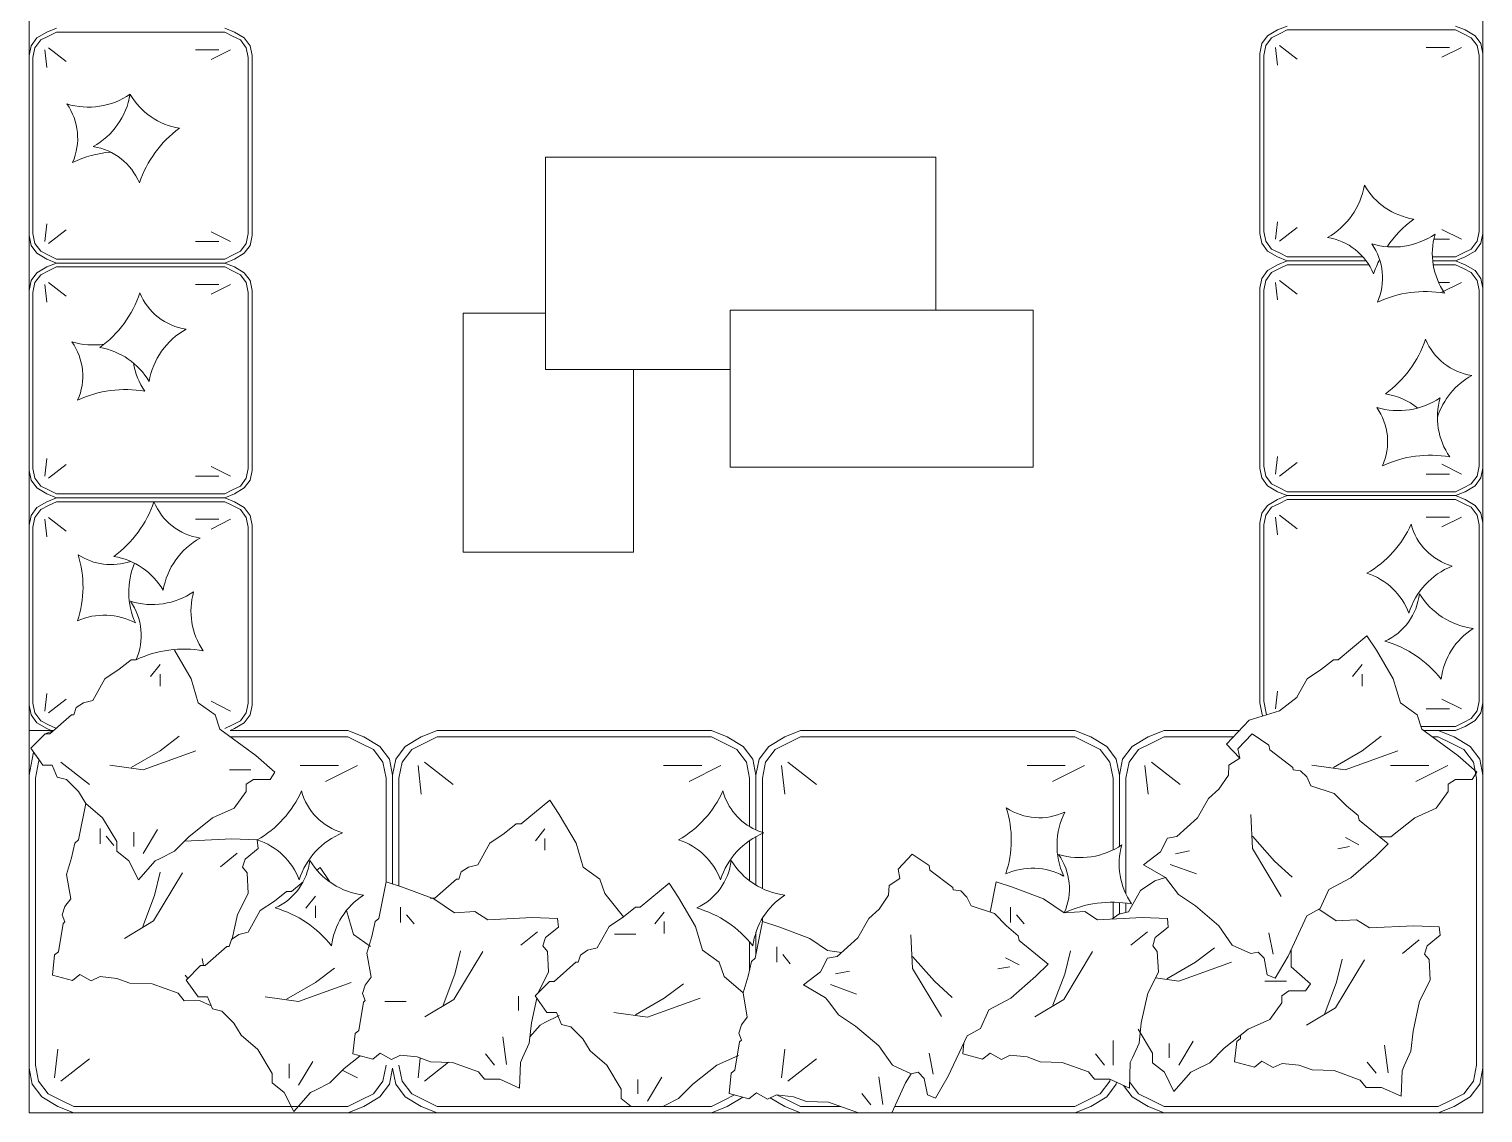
# Model space of a CAD drawing. Header units: millimetres. Extents: x 19901 to 59163, y 13732 to 30178.
# Drawn here: x 25491.2 to 25986.5, y 19935.5 to 20304.8 of the extents above; entities that cross this region are included whole.
import ezdxf

# ---------------------------------------------------------------- set-up
doc = ezdxf.new("R2010")
doc.units = ezdxf.units.MM
for name, color, linetype, lineweight in [('A-FURN', 8, 'Continuous', 13), ('Vetro', 150, 'Continuous', 15), ('Wall', 255, 'Continuous', 20)]:
    doc.layers.add(name, color=color, linetype=linetype, lineweight=lineweight)

msp = doc.modelspace()

# ---------------------------------------------------------------- linework, layer by layer
at = {"layer": 'A-FURN'}
for p, q in [((25497.22, 20303.72), (25493.89, 20301.72)), ((25500.56, 20305.05), (25497.22, 20303.72)), ((25500.56, 20303.72), (25497.89, 20302.39)), ((25557.89, 20303.72), (25500.56, 20303.72)), ((25561.22, 20303.72), (25557.89, 20305.05)), ((25560.56, 20302.39), (25557.89, 20303.72)), ((25564.56, 20301.72), (25561.22, 20303.72)), ((25916.54, 20304.46), (25913.2, 20302.46)), ((25917.2, 20303.13), (25914.54, 20301.8)), ((25919.87, 20305.8), (25916.54, 20304.46)), ((25919.87, 20304.46), (25917.2, 20303.13)), ((25977.2, 20304.46), (25919.87, 20304.46)), ((25980.54, 20304.46), (25977.2, 20305.8)), ((25979.87, 20303.13), (25977.2, 20304.46)), ((25982.54, 20301.8), (25979.87, 20303.13)), ((25983.87, 20302.46), (25980.54, 20304.46)), ((25491.89, 20299.05), (25491.22, 20295.72)), ((25493.89, 20301.72), (25491.89, 20299.05)), ((25493.22, 20298.39), (25492.56, 20295.05)), ((25495.22, 20301.05), (25493.22, 20298.39)), ((25497.89, 20302.39), (25495.22, 20301.05)), ((25497.89, 20298.39), (25503.89, 20293.72)), ((25563.22, 20301.05), (25560.56, 20302.39)), ((25565.22, 20298.39), (25563.22, 20301.05)), ((25566.56, 20299.05), (25564.56, 20301.72)), ((25565.89, 20295.05), (25565.22, 20298.39)), ((25566.56, 20299.05), (25567.22, 20295.72)), ((25911.2, 20299.8), (25910.54, 20296.46)), ((25913.2, 20302.46), (25911.2, 20299.8)), ((25912.54, 20299.13), (25911.87, 20295.8)), ((25914.54, 20301.8), (25912.54, 20299.13)), ((25915.87, 20298.46), (25916.54, 20292.46)), ((25917.2, 20299.13), (25923.2, 20294.46)), ((25975.2, 20298.46), (25967.2, 20298.46)), ((25979.2, 20298.46), (25972.54, 20295.13)), ((25984.54, 20299.13), (25982.54, 20301.8)), ((25985.87, 20299.8), (25983.87, 20302.46)), ((25985.2, 20295.8), (25984.54, 20299.13)), ((25985.87, 20299.8), (25986.54, 20296.46)), ((25491.22, 20295.72), (25491.22, 20265.05)), ((25492.56, 20295.05), (25492.56, 20265.05)), ((25496.56, 20297.72), (25497.22, 20291.72)), ((25555.89, 20297.72), (25547.89, 20297.72)), ((25559.89, 20297.72), (25553.22, 20294.39)), ((25565.89, 20265.05), (25565.89, 20295.05)), ((25567.22, 20295.72), (25567.22, 20265.05)), ((25910.54, 20296.46), (25910.54, 20265.8)), ((25911.87, 20295.8), (25911.87, 20265.8)), ((25985.2, 20265.8), (25985.2, 20295.8)), ((25986.54, 20296.46), (25986.54, 20265.8)), ((25491.22, 20234.39), (25491.22, 20265.05)), ((25492.56, 20235.05), (25492.56, 20265.05)), ((25565.89, 20265.05), (25565.89, 20235.05)), ((25567.22, 20234.39), (25567.22, 20265.05)), ((25910.54, 20235.13), (25910.54, 20265.8)), ((25911.87, 20235.8), (25911.87, 20265.8)), ((25985.2, 20265.8), (25985.2, 20235.8)), ((25986.54, 20235.13), (25986.54, 20265.8)), ((25667.17, 20207.96), (25667.17, 20261.06)), ((25667.17, 20261.06), (25800.11, 20261.06)), ((25800.11, 20261.06), (25800.11, 20208.96)), ((25915.87, 20233.13), (25916.54, 20239.13)), ((25491.89, 20231.05), (25491.22, 20234.39)), ((25493.22, 20231.72), (25492.56, 20235.05)), ((25496.56, 20232.39), (25497.22, 20238.39)), ((25497.89, 20231.72), (25503.89, 20236.39)), ((25559.89, 20232.39), (25553.22, 20235.72)), ((25565.89, 20235.05), (25565.22, 20231.72)), ((25566.56, 20231.05), (25567.22, 20234.39)), ((25911.2, 20231.8), (25910.54, 20235.13)), ((25912.54, 20232.46), (25911.87, 20235.8)), ((25917.2, 20232.46), (25923.2, 20237.13)), ((25979.2, 20233.13), (25972.54, 20236.46)), ((25985.2, 20235.8), (25984.54, 20232.46)), ((25985.87, 20231.8), (25986.54, 20235.13)), ((25493.89, 20228.39), (25491.89, 20231.05)), ((25495.22, 20229.05), (25493.22, 20231.72)), ((25497.89, 20227.72), (25495.22, 20229.05)), ((25555.89, 20232.39), (25547.89, 20232.39)), ((25563.22, 20229.05), (25560.56, 20227.72)), ((25565.22, 20231.72), (25563.22, 20229.05)), ((25566.56, 20231.05), (25564.56, 20228.39)), ((25913.2, 20229.13), (25911.2, 20231.8)), ((25914.54, 20229.8), (25912.54, 20232.46)), ((25916.54, 20227.13), (25913.2, 20229.13)), ((25917.2, 20228.46), (25914.54, 20229.8)), ((25967.26, 20233.13), (25967.2, 20233.13)), ((25975.2, 20233.13), (25969.8, 20233.13)), ((25982.54, 20229.8), (25979.87, 20228.46)), ((25983.87, 20229.13), (25980.54, 20227.13)), ((25984.54, 20232.46), (25982.54, 20229.8)), ((25985.87, 20231.8), (25983.87, 20229.13)), ((25497.22, 20226.39), (25493.89, 20228.39)), ((25497.22, 20223.72), (25493.89, 20221.72)), ((25500.56, 20225.05), (25497.22, 20226.39)), ((25500.56, 20225.05), (25497.22, 20223.72)), ((25500.56, 20226.39), (25497.89, 20227.72)), ((25500.56, 20223.72), (25497.89, 20222.39)), ((25557.89, 20226.39), (25500.56, 20226.39)), ((25557.89, 20225.05), (25500.56, 20225.05)), ((25557.89, 20225.05), (25500.56, 20225.05)), ((25557.89, 20223.72), (25500.56, 20223.72)), ((25560.56, 20227.72), (25557.89, 20226.39)), ((25561.22, 20226.39), (25557.89, 20225.05)), ((25561.22, 20223.72), (25557.89, 20225.05)), ((25560.56, 20222.39), (25557.89, 20223.72)), ((25564.56, 20228.39), (25561.22, 20226.39)), ((25564.56, 20221.72), (25561.22, 20223.72)), ((25916.54, 20224.46), (25913.2, 20222.46)), ((25919.87, 20225.8), (25916.54, 20227.13)), ((25919.87, 20225.8), (25916.54, 20224.46)), ((25919.87, 20227.13), (25917.2, 20228.46)), ((25919.87, 20224.46), (25917.2, 20223.13)), ((25945.69, 20227.13), (25919.87, 20227.13)), ((25946.77, 20225.8), (25919.87, 20225.8)), ((25946.77, 20225.8), (25919.87, 20225.8)), ((25947.68, 20224.46), (25919.87, 20224.46)), ((25977.2, 20227.13), (25969.34, 20227.13)), ((25977.2, 20225.8), (25969.44, 20225.8)), ((25977.2, 20225.8), (25969.44, 20225.8)), ((25977.2, 20224.46), (25969.61, 20224.46)), ((25979.87, 20228.46), (25977.2, 20227.13)), ((25980.54, 20227.13), (25977.2, 20225.8)), ((25980.54, 20224.46), (25977.2, 20225.8)), ((25979.87, 20223.13), (25977.2, 20224.46)), ((25983.87, 20222.46), (25980.54, 20224.46)), ((25491.89, 20219.05), (25491.22, 20215.72)), ((25493.89, 20221.72), (25491.89, 20219.05)), ((25495.22, 20221.05), (25493.22, 20218.39)), ((25497.89, 20222.39), (25495.22, 20221.05)), ((25563.22, 20221.05), (25560.56, 20222.39)), ((25565.22, 20218.39), (25563.22, 20221.05)), ((25566.56, 20219.05), (25564.56, 20221.72)), ((25566.56, 20219.05), (25567.22, 20215.72)), ((25911.2, 20219.8), (25910.54, 20216.46)), ((25913.2, 20222.46), (25911.2, 20219.8)), ((25912.54, 20219.13), (25911.87, 20215.8)), ((25914.54, 20221.8), (25912.54, 20219.13)), ((25917.2, 20223.13), (25914.54, 20221.8)), ((25917.2, 20219.13), (25923.2, 20214.46)), ((25982.54, 20221.8), (25979.87, 20223.13)), ((25984.54, 20219.13), (25982.54, 20221.8)), ((25985.87, 20219.8), (25983.87, 20222.46)), ((25985.2, 20215.8), (25984.54, 20219.13)), ((25985.87, 20219.8), (25986.54, 20216.46)), ((25491.22, 20215.72), (25491.22, 20185.05)), ((25493.22, 20218.39), (25492.56, 20215.05)), ((25492.56, 20215.05), (25492.56, 20185.05)), ((25496.56, 20217.72), (25497.22, 20211.72)), ((25497.89, 20218.39), (25503.89, 20213.72)), ((25555.89, 20217.72), (25547.89, 20217.72)), ((25559.89, 20217.72), (25553.22, 20214.39)), ((25565.89, 20215.05), (25565.22, 20218.39)), ((25565.89, 20185.05), (25565.89, 20215.05)), ((25567.22, 20215.72), (25567.22, 20185.05)), ((25910.54, 20216.46), (25910.54, 20185.8)), ((25911.87, 20215.8), (25911.87, 20185.8)), ((25915.87, 20218.46), (25916.54, 20212.46)), ((25975.2, 20218.46), (25971.41, 20218.46)), ((25979.2, 20218.46), (25972.54, 20215.13)), ((25985.2, 20185.8), (25985.2, 20215.8)), ((25986.54, 20216.46), (25986.54, 20185.8)), ((25730.11, 20188.76), (25730.11, 20208.96)), ((25730.11, 20208.96), (25800.11, 20208.96)), ((25833.34, 20208.96), (25800.11, 20208.96)), ((25833.34, 20155.54), (25833.34, 20208.96)), ((25639.08, 20207.96), (25639.08, 20126.48)), ((25667.17, 20207.96), (25639.08, 20207.96)), ((25667.17, 20188.76), (25667.17, 20207.96)), ((25491.22, 20154.39), (25491.22, 20185.05)), ((25492.56, 20155.05), (25492.56, 20185.05)), ((25565.89, 20185.05), (25565.89, 20155.05)), ((25567.22, 20154.39), (25567.22, 20185.05)), ((25697.13, 20188.76), (25667.17, 20188.76)), ((25697.13, 20126.48), (25697.13, 20188.76)), ((25730.11, 20188.76), (25697.13, 20188.76)), ((25730.11, 20188.76), (25730.11, 20155.54)), ((25910.54, 20155.13), (25910.54, 20185.8)), ((25911.87, 20155.8), (25911.87, 20185.8)), ((25985.2, 20185.8), (25985.2, 20155.8)), ((25986.54, 20155.13), (25986.54, 20185.8)), ((25491.89, 20151.05), (25491.22, 20154.39)), ((25493.22, 20151.72), (25492.56, 20155.05)), ((25496.56, 20152.39), (25497.22, 20158.39)), ((25497.89, 20151.72), (25503.89, 20156.39)), ((25559.89, 20152.39), (25553.22, 20155.72)), ((25565.89, 20155.05), (25565.22, 20151.72)), ((25566.56, 20151.05), (25567.22, 20154.39)), ((25730.11, 20155.54), (25833.34, 20155.54)), ((25911.2, 20151.8), (25910.54, 20155.13)), ((25912.54, 20152.46), (25911.87, 20155.8)), ((25915.87, 20153.13), (25916.54, 20159.13)), ((25917.2, 20152.46), (25923.2, 20157.13)), ((25979.2, 20153.13), (25972.54, 20156.46)), ((25985.2, 20155.8), (25984.54, 20152.46)), ((25985.87, 20151.8), (25986.54, 20155.13)), ((25493.89, 20148.39), (25491.89, 20151.05)), ((25495.22, 20149.05), (25493.22, 20151.72)), ((25555.89, 20152.39), (25547.89, 20152.39)), ((25565.22, 20151.72), (25563.22, 20149.05)), ((25566.56, 20151.05), (25564.56, 20148.39)), ((25913.2, 20149.13), (25911.2, 20151.8)), ((25914.54, 20149.8), (25912.54, 20152.46)), ((25917.2, 20148.46), (25914.54, 20149.8)), ((25975.2, 20153.13), (25967.2, 20153.13)), ((25982.54, 20149.8), (25979.87, 20148.46)), ((25984.54, 20152.46), (25982.54, 20149.8)), ((25985.87, 20151.8), (25983.87, 20149.13)), ((25497.22, 20146.39), (25493.89, 20148.39)), ((25497.89, 20147.72), (25495.22, 20149.05)), ((25500.56, 20145.05), (25497.22, 20146.39)), ((25500.56, 20145.05), (25497.22, 20143.72)), ((25500.56, 20146.39), (25497.89, 20147.72)), ((25557.89, 20146.39), (25500.56, 20146.39)), ((25557.89, 20145.05), (25500.56, 20145.05)), ((25557.89, 20145.05), (25500.56, 20145.05)), ((25560.56, 20147.72), (25557.89, 20146.39)), ((25561.22, 20146.39), (25557.89, 20145.05)), ((25561.22, 20143.72), (25557.89, 20145.05)), ((25563.22, 20149.05), (25560.56, 20147.72)), ((25564.56, 20148.39), (25561.22, 20146.39)), ((25916.54, 20147.13), (25913.2, 20149.13)), ((25916.54, 20144.46), (25913.2, 20142.46)), ((25919.87, 20145.8), (25916.54, 20147.13)), ((25919.87, 20145.8), (25916.54, 20144.46)), ((25919.87, 20147.13), (25917.2, 20148.46)), ((25919.87, 20144.46), (25917.2, 20143.13)), ((25977.2, 20147.13), (25919.87, 20147.13)), ((25977.2, 20145.8), (25919.87, 20145.8)), ((25977.2, 20145.8), (25919.87, 20145.8)), ((25977.2, 20144.46), (25919.87, 20144.46)), ((25979.87, 20148.46), (25977.2, 20147.13)), ((25980.54, 20147.13), (25977.2, 20145.8)), ((25980.54, 20144.46), (25977.2, 20145.8)), ((25979.87, 20143.13), (25977.2, 20144.46)), ((25983.87, 20149.13), (25980.54, 20147.13)), ((25983.87, 20142.46), (25980.54, 20144.46)), ((25493.89, 20141.72), (25491.89, 20139.05)), ((25495.22, 20141.05), (25493.22, 20138.39)), ((25497.22, 20143.72), (25493.89, 20141.72)), ((25497.89, 20142.39), (25495.22, 20141.05)), ((25500.56, 20143.72), (25497.89, 20142.39)), ((25557.89, 20143.72), (25500.56, 20143.72)), ((25560.56, 20142.39), (25557.89, 20143.72)), ((25563.22, 20141.05), (25560.56, 20142.39)), ((25564.56, 20141.72), (25561.22, 20143.72)), ((25565.22, 20138.39), (25563.22, 20141.05)), ((25566.56, 20139.05), (25564.56, 20141.72)), ((25911.2, 20139.8), (25910.54, 20136.46)), ((25913.2, 20142.46), (25911.2, 20139.8)), ((25914.54, 20141.8), (25912.54, 20139.13)), ((25917.2, 20143.13), (25914.54, 20141.8)), ((25982.54, 20141.8), (25979.87, 20143.13)), ((25984.54, 20139.13), (25982.54, 20141.8)), ((25985.87, 20139.8), (25983.87, 20142.46)), ((25985.87, 20139.8), (25986.54, 20136.46)), ((25491.89, 20139.05), (25491.22, 20135.72)), ((25491.22, 20135.72), (25491.22, 20105.05)), ((25493.22, 20138.39), (25492.56, 20135.05)), ((25492.56, 20135.05), (25492.56, 20105.05)), ((25496.56, 20137.72), (25497.22, 20131.72)), ((25497.89, 20138.39), (25503.89, 20133.72)), ((25555.89, 20137.72), (25547.89, 20137.72)), ((25559.89, 20137.72), (25553.22, 20134.39)), ((25565.89, 20135.05), (25565.22, 20138.39)), ((25565.89, 20105.05), (25565.89, 20135.05)), ((25566.56, 20139.05), (25567.22, 20135.72)), ((25567.22, 20135.72), (25567.22, 20105.05)), ((25910.54, 20136.46), (25910.54, 20105.8)), ((25912.54, 20139.13), (25911.87, 20135.8)), ((25911.87, 20135.8), (25911.87, 20105.8)), ((25915.87, 20138.46), (25916.54, 20132.46)), ((25917.2, 20139.13), (25923.2, 20134.46)), ((25975.2, 20138.46), (25967.2, 20138.46)), ((25979.2, 20138.46), (25972.54, 20135.13)), ((25985.2, 20135.8), (25984.54, 20139.13)), ((25985.2, 20105.8), (25985.2, 20135.8)), ((25986.54, 20136.46), (25986.54, 20105.8)), ((25639.08, 20126.48), (25697.13, 20126.48)), ((25491.22, 20074.39), (25491.22, 20105.05)), ((25492.56, 20075.05), (25492.56, 20105.05)), ((25565.89, 20105.05), (25565.89, 20075.05)), ((25567.22, 20074.39), (25567.22, 20105.05)), ((25910.54, 20075.13), (25910.54, 20105.8)), ((25911.87, 20075.8), (25911.87, 20105.8)), ((25985.2, 20105.8), (25985.2, 20075.8)), ((25986.54, 20075.13), (25986.54, 20105.8)), ((25937.22, 20089.87), (25947, 20098.02)), ((25947, 20098.02), (25950.26, 20093.13)), ((25521.97, 20086.6), (25526.04, 20089.87)), ((25526.04, 20089.87), (25527.68, 20089.87)), ((25540.72, 20093.13), (25546.43, 20083.34)), ((25931.51, 20086.6), (25935.59, 20089.87)), ((25935.59, 20089.87), (25937.22, 20089.87)), ((25950.26, 20093.13), (25955.97, 20083.34)), ((25517.08, 20083.34), (25521.97, 20086.6)), ((25535.83, 20088.23), (25532.57, 20084.16)), ((25535.83, 20084.97), (25535.83, 20080.9)), ((25926.62, 20083.34), (25931.51, 20086.6)), ((25945.37, 20088.23), (25942.11, 20084.16)), ((25945.37, 20084.97), (25945.37, 20080.9)), ((25513, 20076), (25517.08, 20083.34)), ((25546.43, 20083.34), (25548.87, 20075.19)), ((25923.14, 20077.08), (25926.62, 20083.34)), ((25955.97, 20083.34), (25958.42, 20075.19)), ((25493.22, 20071.72), (25492.56, 20075.05)), ((25496.56, 20072.39), (25497.22, 20078.39)), ((25497.89, 20071.72), (25503.89, 20076.39)), ((25507.29, 20073.56), (25509.74, 20075.19)), ((25509.74, 20075.19), (25513, 20076)), ((25548.87, 20075.19), (25554.58, 20071.11)), ((25559.89, 20072.39), (25553.22, 20075.72)), ((25565.89, 20075.05), (25565.22, 20071.72)), ((25911.2, 20071.8), (25910.54, 20075.13)), ((25912.8, 20071.12), (25911.87, 20075.8)), ((25915.87, 20073.13), (25916.54, 20079.13)), ((25917.2, 20072.46), (25923.2, 20077.13)), ((25958.42, 20075.19), (25964.13, 20071.11)), ((25979.2, 20073.13), (25972.54, 20076.46)), ((25985.2, 20075.8), (25984.54, 20072.46)), ((25985.87, 20071.8), (25986.54, 20075.13)), ((25491.89, 20071.05), (25491.22, 20074.39)), ((25493.89, 20068.39), (25491.89, 20071.05)), ((25495.22, 20069.05), (25493.22, 20071.72)), ((25498.32, 20064.59), (25505.66, 20071.11)), ((25505.66, 20071.11), (25506.48, 20071.11)), ((25506.48, 20071.11), (25507.29, 20073.56)), ((25554.58, 20071.11), (25556.21, 20066.22)), ((25565.22, 20071.72), (25563.22, 20069.05)), ((25566.56, 20071.05), (25564.56, 20068.39)), ((25566.56, 20071.05), (25567.22, 20074.39)), ((25917.2, 20072.46), (25906.89, 20069.32)), ((25911.2, 20071.8), (25911.42, 20070.7)), ((25964.13, 20071.11), (25965.76, 20066.22)), ((25975.2, 20073.13), (25967.2, 20073.13)), ((25984.54, 20072.46), (25982.54, 20069.8)), ((25985.87, 20071.8), (25983.87, 20069.13)), ((25498.7, 20065.8), (25491.22, 20065.8)), ((25497.22, 20066.39), (25493.89, 20068.39)), ((25497.89, 20067.72), (25495.22, 20069.05)), ((25499.68, 20065.8), (25496.69, 20064.59)), ((25498.7, 20065.8), (25497.22, 20066.39)), ((25500.56, 20066.39), (25497.89, 20067.72)), ((25498.7, 20065.8), (25499.68, 20065.8)), ((25556.21, 20066.22), (25568.44, 20057.25)), ((25560.56, 20067.72), (25557.89, 20066.39)), ((25561.22, 20066.39), (25559.75, 20065.8)), ((25599.85, 20065.8), (25559.75, 20065.8)), ((25563.22, 20069.05), (25560.56, 20067.72)), ((25564.56, 20068.39), (25561.22, 20066.39)), ((25605.28, 20063.62), (25599.85, 20065.8)), ((25630.26, 20065.8), (25624.83, 20063.62)), ((25723.67, 20065.8), (25630.26, 20065.8)), ((25729.1, 20063.62), (25723.67, 20065.8)), ((25754.09, 20065.8), (25748.66, 20063.62)), ((25847.5, 20065.8), (25754.09, 20065.8)), ((25852.93, 20063.62), (25847.5, 20065.8)), ((25877.91, 20065.8), (25872.48, 20063.62)), ((25903.6, 20065.8), (25877.91, 20065.8)), ((25906.89, 20069.32), (25899.22, 20061.09)), ((25977.2, 20067.13), (25965.45, 20067.13)), ((25965.76, 20066.22), (25977.99, 20057.25)), ((25971.33, 20065.8), (25966.33, 20065.8)), ((25977.2, 20065.8), (25966.33, 20065.8)), ((25976.76, 20063.62), (25971.33, 20065.8)), ((25979.87, 20068.46), (25977.2, 20067.13)), ((25980.54, 20067.13), (25977.2, 20065.8)), ((25982.54, 20069.8), (25979.87, 20068.46)), ((25983.87, 20069.13), (25980.54, 20067.13)), ((25491.8, 20059.7), (25496.69, 20064.59)), ((25496.69, 20064.59), (25498.32, 20064.59)), ((25535.83, 20058.88), (25542.35, 20063.77)), ((25599.85, 20063.62), (25559.75, 20063.62)), ((25604.19, 20061.45), (25599.85, 20063.62)), ((25608.54, 20059.28), (25604.19, 20061.45)), ((25610.71, 20060.36), (25605.28, 20063.62)), ((25613.97, 20056.02), (25610.71, 20060.36)), ((25619.4, 20060.36), (25616.14, 20056.02)), ((25624.83, 20063.62), (25619.4, 20060.36)), ((25625.91, 20061.45), (25621.57, 20059.28)), ((25630.26, 20063.62), (25625.91, 20061.45)), ((25723.67, 20063.62), (25630.26, 20063.62)), ((25728.02, 20061.45), (25723.67, 20063.62)), ((25732.36, 20059.28), (25728.02, 20061.45)), ((25734.54, 20060.36), (25729.1, 20063.62)), ((25737.79, 20056.02), (25734.54, 20060.36)), ((25743.23, 20060.36), (25739.97, 20056.02)), ((25748.66, 20063.62), (25743.23, 20060.36)), ((25749.74, 20061.45), (25745.4, 20059.28)), ((25754.09, 20063.62), (25749.74, 20061.45)), ((25847.5, 20063.62), (25754.09, 20063.62)), ((25851.85, 20061.45), (25847.5, 20063.62)), ((25856.19, 20059.28), (25851.85, 20061.45)), ((25858.36, 20060.36), (25852.93, 20063.62)), ((25861.62, 20056.02), (25858.36, 20060.36)), ((25867.05, 20060.36), (25863.79, 20056.02)), ((25872.48, 20063.62), (25867.05, 20060.36)), ((25873.57, 20061.45), (25869.23, 20059.28)), ((25877.91, 20063.62), (25873.57, 20061.45)), ((25901.58, 20063.62), (25877.91, 20063.62)), ((25899.22, 20061.09), (25903.67, 20056.29)), ((25903.04, 20059.5), (25907.87, 20064.59)), ((25907.87, 20064.59), (25913.6, 20060.72)), ((25913.6, 20060.72), (25913.92, 20059.12)), ((25945.37, 20058.88), (25951.9, 20063.77)), ((25971.33, 20063.62), (25969.3, 20063.62)), ((25975.67, 20061.45), (25971.33, 20063.62)), ((25980.02, 20059.28), (25975.67, 20061.45)), ((25982.19, 20060.36), (25976.76, 20063.62)), ((25985.45, 20056.02), (25982.19, 20060.36)), ((25492.31, 20056.02), (25491.22, 20050.59)), ((25495.88, 20053.99), (25491.8, 20059.7)), ((25492.31, 20056.02), (25492.77, 20058.33)), ((25492.77, 20058.33), (25494.64, 20055.72)), ((25494.48, 20054.93), (25494.64, 20055.72)), ((25526.04, 20053.17), (25535.83, 20058.88)), ((25530.12, 20052.36), (25548.06, 20058.88)), ((25568.44, 20057.25), (25574.97, 20051.54)), ((25611.79, 20054.93), (25608.54, 20059.28)), ((25613.97, 20056.02), (25615.05, 20050.59)), ((25616.14, 20056.02), (25615.05, 20050.59)), ((25621.57, 20059.28), (25618.31, 20054.93)), ((25735.62, 20054.93), (25732.36, 20059.28)), ((25737.79, 20056.02), (25738.88, 20050.59)), ((25739.97, 20056.02), (25738.88, 20050.59)), ((25745.4, 20059.28), (25742.14, 20054.93)), ((25859.45, 20054.93), (25856.19, 20059.28)), ((25861.62, 20056.02), (25862.71, 20050.59)), ((25863.79, 20056.02), (25862.71, 20050.59)), ((25869.23, 20059.28), (25865.97, 20054.93)), ((25899.98, 20053.91), (25903.67, 20056.29)), ((25903.67, 20056.29), (25903.04, 20059.5)), ((25913.92, 20059.12), (25921.72, 20053.17)), ((25935.59, 20053.17), (25945.37, 20058.88)), ((25939.66, 20052.36), (25957.6, 20058.88)), ((25977.99, 20057.25), (25984.51, 20051.54)), ((25983.28, 20054.93), (25980.02, 20059.28)), ((25985.45, 20056.02), (25986.54, 20050.59)), ((25491.22, 20050.59), (25491.22, 20000.62)), ((25494.48, 20054.93), (25493.4, 20049.5)), ((25499.14, 20053.99), (25495.88, 20053.99)), ((25500.77, 20049.91), (25499.14, 20053.99)), ((25502.09, 20054.93), (25511.86, 20047.33)), ((25518.71, 20053.99), (25530.12, 20052.36)), ((25566.81, 20052.36), (25559.47, 20052.36)), ((25574.97, 20051.54), (25573.34, 20049.1)), ((25596.59, 20053.85), (25583.55, 20053.85)), ((25603.1, 20053.85), (25592.24, 20048.42)), ((25612.88, 20049.5), (25611.79, 20054.93)), ((25615.05, 20050.59), (25615.05, 20013.49)), ((25618.31, 20054.93), (25617.22, 20049.5)), ((25623.74, 20053.85), (25624.83, 20044.07)), ((25625.91, 20054.93), (25635.69, 20047.33)), ((25720.41, 20053.85), (25707.38, 20053.85)), ((25726.93, 20053.85), (25716.07, 20048.42)), ((25736.71, 20049.5), (25735.62, 20054.93)), ((25738.88, 20050.59), (25738.88, 20031.89)), ((25742.14, 20054.93), (25741.05, 20049.5)), ((25747.57, 20053.85), (25748.66, 20044.07)), ((25749.74, 20054.93), (25759.52, 20047.33)), ((25844.24, 20053.85), (25831.21, 20053.85)), ((25850.76, 20053.85), (25839.9, 20048.42)), ((25860.54, 20049.5), (25859.45, 20054.93)), ((25862.71, 20050.59), (25862.71, 20026.25)), ((25862.71, 20050.59), (25862.71, 20026.25)), ((25865.97, 20054.93), (25864.88, 20049.5)), ((25871.4, 20053.85), (25872.48, 20044.07)), ((25873.57, 20054.93), (25883.35, 20047.33)), ((25896.58, 20045.77), (25899.8, 20050.56)), ((25899.8, 20050.56), (25899.98, 20053.91)), ((25921.72, 20053.17), (25921.88, 20052.37)), ((25921.88, 20052.37), (25924.44, 20052.04)), ((25924.44, 20052.04), (25926.51, 20049.95)), ((25928.25, 20053.99), (25939.66, 20052.36)), ((25968.07, 20053.85), (25955.04, 20053.85)), ((25974.59, 20053.85), (25963.73, 20048.42)), ((25984.51, 20051.54), (25982.88, 20049.1)), ((25984.36, 20049.5), (25983.28, 20054.93)), ((25986.54, 20050.59), (25986.54, 20000.62)), ((25493.4, 20049.5), (25493.4, 20000.62)), ((25504.03, 20049.1), (25500.77, 20049.91)), ((25508.11, 20045.02), (25504.03, 20049.1)), ((25567.63, 20049.1), (25565.18, 20047.47)), ((25565.18, 20047.47), (25565.18, 20045.02)), ((25573.34, 20049.1), (25567.63, 20049.1)), ((25612.88, 20014.16), (25612.88, 20049.5)), ((25617.22, 20049.5), (25617.22, 20012.81)), ((25736.71, 20033.03), (25736.71, 20049.5)), ((25738.88, 20048.42), (25738.88, 20031.89)), ((25741.05, 20049.5), (25741.05, 20011.91)), ((25860.54, 20025.05), (25860.54, 20049.5)), ((25864.88, 20049.5), (25864.88, 20010.06)), ((25893.05, 20042.59), (25896.58, 20045.77)), ((25926.51, 20049.95), (25927.93, 20046.91)), ((25927.93, 20046.91), (25935.91, 20044.31)), ((25977.17, 20049.1), (25974.73, 20047.47)), ((25974.73, 20047.47), (25974.73, 20045.02)), ((25982.88, 20049.1), (25977.17, 20049.1)), ((25984.36, 20000.62), (25984.36, 20049.5)), ((25508.09, 20028.45), (25510.55, 20040.94)), ((25510.55, 20040.94), (25508.11, 20045.02)), ((25516.26, 20036.05), (25510.55, 20040.94)), ((25565.18, 20045.02), (25561.11, 20039.31)), ((25658.82, 20033.9), (25668.61, 20042.06)), ((25668.61, 20042.06), (25671.87, 20037.16)), ((25889.34, 20036.05), (25893.05, 20042.59)), ((25935.91, 20044.31), (25940.05, 20040.13)), ((25974.73, 20045.02), (25970.65, 20039.31)), ((25521.15, 20027.9), (25516.26, 20036.05)), ((25553.77, 20036.05), (25545.61, 20029.53)), ((25561.11, 20039.31), (25553.77, 20036.05)), ((25671.87, 20037.16), (25677.57, 20027.38)), ((25882.28, 20029.69), (25889.34, 20036.05)), ((25907.42, 20037.09), (25908, 20025.57)), ((25940.05, 20040.13), (25944.03, 20036.76)), ((25944.03, 20036.76), (25944.35, 20035.15)), ((25963.31, 20036.05), (25955.16, 20029.53)), ((25970.65, 20039.31), (25963.31, 20036.05)), ((25515.45, 20032.32), (25515.48, 20027.1)), ((25526.86, 20026.27), (25526.86, 20031.16)), ((25530.12, 20023.82), (25535.01, 20031.98)), ((25648.22, 20027.38), (25653.11, 20030.64)), ((25653.11, 20030.64), (25657.19, 20033.9)), ((25657.19, 20033.9), (25658.82, 20033.9)), ((25666.97, 20032.27), (25663.71, 20028.19)), ((25944.35, 20035.15), (25954.22, 20027.11)), ((25505.71, 20022.32), (25506.82, 20027.42)), ((25506.82, 20027.42), (25508.09, 20028.45)), ((25517.5, 20029.78), (25520.07, 20026.62)), ((25521.15, 20024.64), (25521.15, 20027.9)), ((25545.61, 20029.53), (25540.72, 20024.64)), ((25544.14, 20028.06), (25560.3, 20028.79)), ((25560.3, 20028.79), (25568.96, 20028.47)), ((25569.23, 20025.54), (25564.8, 20021.95)), ((25568.96, 20028.47), (25569.23, 20025.54)), ((25644.14, 20020.04), (25648.22, 20027.38)), ((25666.97, 20029.01), (25666.97, 20024.93)), ((25677.57, 20027.38), (25680.02, 20019.23)), ((25736.71, 20014.55), (25736.71, 20028.29)), ((25738.88, 20029.63), (25738.88, 20013.08)), ((25738.88, 20029.63), (25738.88, 20013.08)), ((25876.65, 20024.44), (25879.08, 20029.07)), ((25879.08, 20029.07), (25882.28, 20029.69)), ((25908, 20025.57), (25917.84, 20009.21)), ((25908.02, 20029.73), (25915.5, 20021.22)), ((25941.11, 20026.22), (25937.1, 20025.43)), ((25944.31, 20026.84), (25939.68, 20029.26)), ((25954.22, 20027.11), (25950.04, 20022.98)), ((25955.16, 20029.53), (25951.25, 20029.53)), ((25503.96, 20016.71), (25505.71, 20022.32)), ((25525.23, 20021.38), (25521.15, 20024.64)), ((25528.49, 20014.85), (25525.23, 20021.38)), ((25534.2, 20021.38), (25528.49, 20014.85)), ((25535.83, 20022.19), (25534.2, 20021.38)), ((25540.72, 20024.64), (25535.83, 20022.19)), ((25562.11, 20023.97), (25556.41, 20019.34)), ((25564.8, 20021.95), (25563.93, 20019.14)), ((25787.26, 20018.56), (25792.08, 20023.66)), ((25792.08, 20023.66), (25797.82, 20019.79)), ((25870.88, 20019.99), (25876.65, 20024.44)), ((25881.77, 20023.78), (25886.57, 20024.71)), ((25915.5, 20021.22), (25921.55, 20015.75)), ((25950.04, 20022.98), (25941.53, 20015.5)), ((25505.42, 20008.44), (25503.96, 20016.71)), ((25533.61, 20000.86), (25543.44, 20017.22)), ((25533.94, 20009.52), (25535.92, 20017.43)), ((25563.93, 20019.14), (25565.47, 20017.24)), ((25565.47, 20017.24), (25565.89, 20010.24)), ((25589.29, 20018.15), (25590.38, 20019.06)), ((25590.38, 20019.06), (25593.64, 20014.16)), ((25637.62, 20015.15), (25638.44, 20017.59)), ((25638.44, 20017.59), (25640.88, 20019.23)), ((25640.88, 20019.23), (25644.14, 20020.04)), ((25680.02, 20019.23), (25685.73, 20015.15)), ((25787.89, 20015.36), (25787.26, 20018.56)), ((25797.82, 20019.79), (25798.13, 20018.19)), ((25798.13, 20018.19), (25805.94, 20012.24)), ((25878.37, 20015.64), (25870.88, 20019.99)), ((25874.76, 20014.54), (25878.37, 20015.64)), ((25879.48, 20014.19), (25878.37, 20015.64)), ((25879.99, 20020.11), (25888.93, 20016.87)), ((25574.89, 20007.64), (25578.96, 20010.9)), ((25578.96, 20010.9), (25580.59, 20010.9)), ((25580.59, 20010.9), (25584.6, 20014.24)), ((25610.42, 20001.67), (25612.88, 20014.16)), ((25612.88, 20014.16), (25618.49, 20012.42)), ((25618.49, 20012.42), (25629.09, 20008.41)), ((25629.47, 20008.63), (25636.81, 20015.15)), ((25636.81, 20015.15), (25637.62, 20015.15)), ((25685.73, 20015.15), (25687.36, 20010.26)), ((25699.47, 20005.54), (25709.25, 20013.69)), ((25709.25, 20013.69), (25712.51, 20008.8)), ((25784.02, 20009.62), (25784.2, 20012.98)), ((25784.2, 20012.98), (25787.89, 20015.36)), ((25805.94, 20012.24), (25806.1, 20011.44)), ((25806.1, 20011.44), (25808.65, 20011.11)), ((25808.65, 20011.11), (25810.72, 20009.02)), ((25818.64, 20003.86), (25820.67, 20014.16)), ((25820.67, 20014.16), (25826.29, 20012.42)), ((25826.29, 20012.42), (25836.88, 20008.41)), ((25865.79, 20003.94), (25869.87, 20011.28)), ((25869.87, 20011.28), (25874.76, 20014.54)), ((25882.82, 20009.86), (25879.48, 20014.19)), ((25934, 20011.54), (25931.09, 20005.15)), ((25941.53, 20015.5), (25934, 20011.54)), ((25502.53, 20002.94), (25503.4, 20005.75)), ((25503.4, 20005.75), (25505.42, 20008.44)), ((25529.93, 19998.92), (25533.94, 20009.52)), ((25565.89, 20010.24), (25562.25, 20003.08)), ((25569.99, 20004.38), (25574.89, 20007.64)), ((25588.75, 20009.27), (25585.49, 20005.2)), ((25588.75, 20006.01), (25588.75, 20001.93)), ((25627.84, 20008.63), (25629.47, 20008.63)), ((25629.09, 20008.41), (25636.13, 20003.62)), ((25687.36, 20010.26), (25693.76, 20002.28)), ((25712.51, 20008.8), (25718.22, 19999.01)), ((25780.8, 20004.84), (25784.02, 20009.62)), ((25810.72, 20009.02), (25812.15, 20005.97)), ((25812.15, 20005.97), (25820.13, 20003.38)), ((25836.88, 20008.41), (25843.92, 20003.62)), ((25860.54, 20001.8), (25860.54, 20007.25)), ((25862.71, 20007.17), (25862.71, 20003.17)), ((25862.71, 20007.17), (25862.71, 20003.17)), ((25864.88, 20006.96), (25864.88, 20003.71)), ((25888.56, 20005.99), (25882.82, 20009.86)), ((25896.52, 19999.24), (25888.56, 20005.99)), ((25503.43, 20000.53), (25502.53, 20002.94)), ((25523.72, 19994.93), (25533.61, 20000.86)), ((25562.25, 20003.08), (25560.43, 19994.74)), ((25565.92, 19997.04), (25569.99, 20004.38)), ((25599.34, 20004.4), (25599.35, 20004.38)), ((25599.35, 20004.38), (25601.79, 19996.23)), ((25609.15, 20000.64), (25610.42, 20001.67)), ((25617.78, 20005.54), (25617.81, 20000.32)), ((25619.83, 20003), (25622.4, 19999.84)), ((25636.13, 20003.62), (25643.13, 20004.05)), ((25643.13, 20004.05), (25647.47, 20001.28)), ((25647.47, 20001.28), (25662.62, 20002.01)), ((25662.62, 20002.01), (25671.28, 20001.69)), ((25671.28, 20001.69), (25671.56, 19998.76)), ((25688.87, 19999.01), (25693.76, 20002.28)), ((25693.76, 20002.28), (25697.84, 20005.54)), ((25697.84, 20005.54), (25699.47, 20005.54)), ((25707.62, 20003.91), (25704.36, 19999.83)), ((25741.05, 20001.74), (25741.05, 20000.62)), ((25773.56, 19995.12), (25777.27, 20001.66)), ((25777.27, 20001.66), (25780.8, 20004.84)), ((25820.13, 20003.38), (25824.27, 19999.2)), ((25825.57, 20005.54), (25825.6, 20000.32)), ((25827.62, 20003), (25830.19, 19999.84)), ((25843.92, 20003.62), (25850.92, 20004.05)), ((25850.92, 20004.05), (25855.27, 20001.28)), ((25855.27, 20001.28), (25870.41, 20002.01)), ((25860.08, 20001.5), (25862.53, 20003.13)), ((25862.53, 20003.13), (25865.79, 20003.94)), ((25870.41, 20002.01), (25879.08, 20001.69)), ((25879.08, 20001.69), (25879.35, 19998.76)), ((25926.6, 20002.62), (25920.14, 19988.9)), ((25931.09, 20005.15), (25926.6, 20002.62)), ((25930.59, 20004.87), (25936.5, 20000.85)), ((25936.5, 20000.85), (25943.5, 20001.28)), ((25943.5, 20001.28), (25947.85, 19998.5)), ((25491.22, 19950.66), (25491.22, 20000.62)), ((25493.4, 19951.74), (25493.4, 20000.62)), ((25501.21, 19990.33), (25502.8, 20000.02)), ((25502.8, 20000.02), (25503.43, 20000.53)), ((25560.21, 19994.6), (25562.66, 19996.23)), ((25562.66, 19996.23), (25565.92, 19997.04)), ((25601.79, 19996.23), (25607.5, 19992.15)), ((25608.04, 19995.54), (25609.15, 20000.64)), ((25664.44, 19997.19), (25658.74, 19992.57)), ((25671.56, 19998.76), (25667.12, 19995.17)), ((25684.79, 19991.68), (25688.87, 19999.01)), ((25697.96, 19996.4), (25690.62, 19996.4)), ((25707.62, 20000.64), (25707.62, 19996.57)), ((25718.22, 19999.01), (25720.67, 19990.86)), ((25738.59, 19988.13), (25741.05, 20000.62)), ((25738.88, 19997.01), (25738.88, 19989.61)), ((25741.05, 20000.62), (25746.67, 19998.88)), ((25746.67, 19998.88), (25757.26, 19994.87)), ((25791.63, 19996.15), (25792.22, 19984.64)), ((25824.27, 19999.2), (25828.25, 19995.82)), ((25828.25, 19995.82), (25828.56, 19994.22)), ((25872.23, 19997.19), (25866.53, 19992.57)), ((25879.35, 19998.76), (25874.92, 19995.17)), ((25901.13, 19992.66), (25896.52, 19999.24)), ((25915.03, 19989.56), (25913.62, 19996.76)), ((25947.85, 19998.5), (25963, 19999.24)), ((25963, 19999.24), (25971.66, 19998.91)), ((25971.94, 19995.99), (25967.5, 19992.39)), ((25971.66, 19998.91), (25971.94, 19995.99)), ((25984.36, 20000.62), (25984.36, 19951.74)), ((25986.54, 19950.66), (25986.54, 20000.62)), ((25551.24, 19985.63), (25558.58, 19992.15)), ((25558.58, 19992.15), (25559.39, 19992.15)), ((25559.39, 19992.15), (25560.21, 19994.6)), ((25606.29, 19989.93), (25608.04, 19995.54)), ((25667.12, 19995.17), (25666.25, 19992.36)), ((25666.25, 19992.36), (25667.79, 19990.46)), ((25679.08, 19989.23), (25681.53, 19990.86)), ((25681.53, 19990.86), (25684.79, 19991.68)), ((25720.67, 19990.86), (25726.38, 19986.78)), ((25736.71, 19984.29), (25736.71, 19993.76)), ((25745.95, 19992), (25745.98, 19986.78)), ((25757.26, 19994.87), (25763.29, 19990.77)), ((25763.29, 19990.77), (25767.96, 19990.08)), ((25766.49, 19988.76), (25773.56, 19995.12)), ((25828.56, 19994.22), (25838.44, 19986.18)), ((25874.92, 19995.17), (25874.04, 19992.36)), ((25874.04, 19992.36), (25875.58, 19990.46)), ((25888.62, 19986.82), (25895.14, 19991.71)), ((25907.51, 19989.76), (25901.13, 19992.66)), ((25921.23, 19988.9), (25921.23, 19991.21)), ((25964.82, 19994.41), (25959.12, 19989.79)), ((25967.5, 19992.39), (25966.63, 19989.59)), ((25499.22, 19982.42), (25499.94, 19989.3)), ((25499.94, 19989.3), (25501.21, 19990.33)), ((25550.6, 19985.63), (25550.25, 19988.11)), ((25607.75, 19981.66), (25606.29, 19989.93)), ((25635.94, 19974.08), (25645.76, 19990.44)), ((25636.26, 19982.74), (25638.25, 19990.65)), ((25667.79, 19990.46), (25668.22, 19983.46)), ((25670.12, 19980.26), (25677.45, 19986.78)), ((25677.45, 19986.78), (25678.27, 19986.78)), ((25678.27, 19986.78), (25679.08, 19989.23)), ((25726.38, 19986.78), (25728.01, 19981.89)), ((25736.21, 19982), (25737.32, 19987.1)), ((25737.32, 19987.1), (25738.59, 19988.13)), ((25748, 19989.46), (25750.57, 19986.3)), ((25760.87, 19983.51), (25763.29, 19988.13)), ((25763.29, 19988.13), (25766.49, 19988.76)), ((25792.24, 19988.8), (25799.71, 19980.29)), ((25828.52, 19985.91), (25823.9, 19988.33)), ((25838.44, 19986.18), (25834.26, 19982.04)), ((25843.73, 19974.08), (25853.55, 19990.44)), ((25844.05, 19982.74), (25846.04, 19990.65)), ((25875.58, 19990.46), (25876.01, 19983.46)), ((25878.83, 19981.11), (25888.62, 19986.82)), ((25882.91, 19980.3), (25900.85, 19986.82)), ((25909.91, 19990.22), (25907.51, 19989.76)), ((25911.98, 19988.13), (25909.91, 19990.22)), ((25913.08, 19982.53), (25911.98, 19988.13)), ((25920.14, 19988.9), (25915.79, 19981.4)), ((25921.23, 19985.19), (25921.23, 19988.9)), ((25936.32, 19971.3), (25946.14, 19987.67)), ((25936.64, 19979.96), (25938.63, 19987.87)), ((25966.63, 19989.59), (25968.17, 19987.69)), ((25968.17, 19987.69), (25968.6, 19980.69)), ((25505.99, 19980.55), (25499.22, 19982.42)), ((25508.52, 19982.61), (25505.99, 19980.55)), ((25512.35, 19980.47), (25508.52, 19982.61)), ((25515.4, 19981.89), (25512.35, 19980.47)), ((25521.13, 19981.29), (25515.4, 19981.89)), ((25525.6, 19979.67), (25521.13, 19981.29)), ((25545.28, 19981.29), (25544.43, 19982.34)), ((25544.72, 19980.74), (25549.61, 19985.63)), ((25549.61, 19985.63), (25551.24, 19985.63)), ((25588.75, 19979.92), (25595.27, 19984.81)), ((25605.73, 19978.97), (25607.75, 19981.66)), ((25632.26, 19972.14), (25636.26, 19982.74)), ((25668.22, 19983.46), (25664.58, 19976.3)), ((25728.01, 19981.89), (25734.46, 19976.39)), ((25734.46, 19976.39), (25736.21, 19982)), ((25755.09, 19979.06), (25760.87, 19983.51)), ((25765.98, 19982.84), (25770.79, 19983.78)), ((25792.22, 19984.64), (25802.06, 19968.28)), ((25825.32, 19985.28), (25821.32, 19984.5)), ((25834.26, 19982.04), (25825.75, 19974.57)), ((25840.05, 19972.14), (25844.05, 19982.74)), ((25876.01, 19983.46), (25872.37, 19976.3)), ((25874.98, 19981.43), (25882.91, 19980.3)), ((25915.79, 19981.4), (25913.08, 19982.53)), ((25921.23, 19985.19), (25927.76, 19979.48)), ((25533.12, 19979.46), (25525.6, 19979.67)), ((25542.05, 19976.21), (25533.12, 19979.46)), ((25544.11, 19973.68), (25542.05, 19976.21)), ((25548.8, 19975.03), (25544.72, 19980.74)), ((25578.96, 19974.21), (25588.75, 19979.92)), ((25583.04, 19973.4), (25600.98, 19979.92)), ((25604.85, 19976.16), (25605.73, 19978.97)), ((25605.76, 19973.75), (25604.85, 19976.16)), ((25663.59, 19975.37), (25668.49, 19980.26)), ((25668.49, 19980.26), (25670.12, 19980.26)), ((25707.62, 19974.55), (25714.15, 19979.45)), ((25735.92, 19968.12), (25734.46, 19976.39)), ((25762.59, 19974.7), (25755.09, 19979.06)), ((25764.21, 19979.17), (25773.15, 19975.93)), ((25799.71, 19980.29), (25805.76, 19974.82)), ((25872.37, 19976.3), (25870.14, 19966.1)), ((25919.6, 19980.3), (25912.26, 19980.3)), ((25920.42, 19977.04), (25917.97, 19975.4)), ((25926.13, 19977.04), (25920.42, 19977.04)), ((25927.76, 19979.48), (25926.13, 19977.04)), ((25932.64, 19969.37), (25936.64, 19979.96)), ((25968.6, 19980.69), (25964.95, 19973.53)), ((25549.33, 19973.71), (25544.11, 19973.68)), ((25552.06, 19975.03), (25548.8, 19975.03)), ((25553.31, 19971.91), (25549.33, 19973.71)), ((25553.69, 19970.95), (25552.06, 19975.03)), ((25556.95, 19970.14), (25553.69, 19970.95)), ((25571.63, 19975.03), (25583.04, 19973.4)), ((25603.54, 19963.55), (25605.13, 19973.24)), ((25605.13, 19973.24), (25605.76, 19973.75)), ((25619.73, 19973.4), (25612.39, 19973.4)), ((25626.05, 19968.15), (25635.94, 19974.08)), ((25658.01, 19970.3), (25658.01, 19975.2)), ((25664.19, 19974.53), (25662.35, 19966.1)), ((25667.67, 19969.66), (25663.59, 19975.37)), ((25697.84, 19968.85), (25707.62, 19974.55)), ((25701.91, 19968.03), (25719.85, 19974.55)), ((25763.7, 19973.26), (25762.59, 19974.7)), ((25767.04, 19968.93), (25763.7, 19973.26)), ((25825.75, 19974.57), (25818.22, 19970.6)), ((25833.84, 19968.15), (25843.73, 19974.08)), ((25917.97, 19972.96), (25913.9, 19967.25)), ((25917.97, 19975.4), (25917.97, 19972.96)), ((25926.42, 19965.38), (25936.32, 19971.3)), ((25964.95, 19973.53), (25962.73, 19963.33)), ((25561.03, 19966.06), (25556.95, 19970.14)), ((25563.47, 19961.98), (25561.03, 19966.06)), ((25662.35, 19966.1), (25661.63, 19959.22)), ((25666.97, 19966.23), (25665.34, 19965.41)), ((25671.87, 19968.67), (25666.97, 19966.23)), ((25670.93, 19969.66), (25667.67, 19969.66)), ((25672.56, 19965.58), (25670.93, 19969.66)), ((25690.5, 19969.66), (25701.91, 19968.03)), ((25733.9, 19965.43), (25735.92, 19968.12)), ((25772.78, 19965.06), (25767.04, 19968.93)), ((25818.22, 19970.6), (25815.31, 19964.22)), ((25870.14, 19966.1), (25869.42, 19959.22)), ((25913.9, 19967.25), (25906.56, 19963.99)), ((25569.18, 19957.09), (25563.47, 19961.98)), ((25601.55, 19955.64), (25602.27, 19962.52)), ((25602.27, 19962.52), (25603.54, 19963.55)), ((25653.91, 19951.91), (25652.58, 19961.33)), ((25665.34, 19965.41), (25661.86, 19961.43)), ((25675.82, 19964.77), (25672.56, 19965.58)), ((25679.9, 19960.69), (25675.82, 19964.77)), ((25733.03, 19962.62), (25733.9, 19965.43)), ((25733.93, 19960.21), (25733.03, 19962.62)), ((25780.74, 19958.31), (25772.78, 19965.06)), ((25810.82, 19961.68), (25804.36, 19947.96)), ((25815.31, 19964.22), (25810.82, 19961.68)), ((25873.94, 19955.84), (25869.05, 19963.99)), ((25906.56, 19963.99), (25898.4, 19957.47)), ((25903.91, 19960.77), (25903.91, 19961.88)), ((25962.73, 19963.33), (25962.01, 19956.45)), ((25499.91, 19947.4), (25501, 19957.17)), ((25574.07, 19948.94), (25569.18, 19957.09)), ((25661.63, 19959.22), (25659.37, 19954.24)), ((25682.35, 19956.62), (25679.9, 19960.69)), ((25688.05, 19951.72), (25682.35, 19956.62)), ((25731.71, 19950.01), (25733.3, 19959.7)), ((25733.3, 19959.7), (25733.93, 19960.21)), ((25747.57, 19947.4), (25748.66, 19957.17)), ((25785.35, 19951.73), (25780.74, 19958.31)), ((25809.34, 19955.64), (25809.73, 19959.38)), ((25860.54, 19960.14), (25860.54, 19951.74)), ((25869.42, 19959.22), (25867.16, 19954.24)), ((25879.65, 19954.21), (25879.65, 19959.1)), ((25882.91, 19951.76), (25887.8, 19959.91)), ((25898.4, 19957.47), (25893.51, 19952.57)), ((25901.93, 19952.87), (25902.65, 19959.75)), ((25902.65, 19959.75), (25903.91, 19960.77)), ((25954.29, 19949.14), (25952.95, 19958.55)), ((25962.01, 19956.45), (25959.75, 19951.47)), ((25494.48, 19946.31), (25493.4, 19951.74)), ((25502.09, 19946.31), (25511.86, 19953.92)), ((25579.78, 19947.31), (25579.78, 19952.2)), ((25583.04, 19944.86), (25587.93, 19953.01)), ((25604.02, 19954.96), (25598.53, 19950.57)), ((25608.31, 19953.78), (25601.55, 19955.64)), ((25610.85, 19955.83), (25608.31, 19953.78)), ((25614.68, 19953.69), (25610.85, 19955.83)), ((25612.88, 19951.74), (25611.79, 19946.31)), ((25617.73, 19955.11), (25614.68, 19953.69)), ((25618.31, 19946.31), (25617.22, 19951.74)), ((25623.46, 19954.51), (25617.73, 19955.11)), ((25627.93, 19952.89), (25623.46, 19954.51)), ((25623.74, 19947.4), (25624.49, 19954.14)), ((25625.91, 19946.31), (25634.15, 19952.72)), ((25635.44, 19952.68), (25627.93, 19952.89)), ((25644.38, 19949.43), (25635.44, 19952.68)), ((25649.84, 19951.76), (25646.76, 19955.56)), ((25658.62, 19952.58), (25658.29, 19943.92)), ((25659.37, 19954.24), (25658.62, 19952.58)), ((25692.95, 19943.57), (25688.05, 19951.72)), ((25725.56, 19951.72), (25717.41, 19945.2)), ((25732.9, 19954.98), (25725.56, 19951.72)), ((25749.74, 19946.31), (25759.52, 19953.92)), ((25791.73, 19948.82), (25785.35, 19951.73)), ((25799.24, 19948.63), (25797.84, 19955.83)), ((25816.1, 19953.78), (25809.34, 19955.64)), ((25818.64, 19955.83), (25816.1, 19953.78)), ((25822.47, 19953.69), (25818.64, 19955.83)), ((25825.52, 19955.11), (25822.47, 19953.69)), ((25831.25, 19954.51), (25825.52, 19955.11)), ((25835.72, 19952.89), (25831.25, 19954.51)), ((25843.23, 19952.68), (25835.72, 19952.89)), ((25852.17, 19949.43), (25843.23, 19952.68)), ((25857.63, 19951.76), (25854.55, 19955.56)), ((25866.41, 19952.58), (25866.09, 19943.92)), ((25867.16, 19954.24), (25866.41, 19952.58)), ((25873.94, 19952.57), (25873.94, 19955.84)), ((25878.02, 19949.31), (25873.94, 19952.57)), ((25893.51, 19952.57), (25888.62, 19950.13)), ((25908.69, 19951), (25901.93, 19952.87)), ((25911.22, 19953.06), (25908.69, 19951)), ((25915.06, 19950.92), (25911.22, 19953.06)), ((25918.1, 19952.34), (25915.06, 19950.92)), ((25923.84, 19951.74), (25918.1, 19952.34)), ((25928.31, 19950.11), (25923.84, 19951.74)), ((25950.22, 19948.98), (25947.14, 19952.78)), ((25959.75, 19951.47), (25959, 19949.81)), ((25984.36, 19951.74), (25983.28, 19946.31)), ((25492.31, 19945.23), (25491.22, 19950.66)), ((25497.74, 19941.97), (25494.48, 19946.31)), ((25574.07, 19945.67), (25574.07, 19948.94)), ((25598.53, 19950.57), (25593.64, 19945.67)), ((25603.1, 19947.4), (25597.94, 19949.98)), ((25611.79, 19946.31), (25608.54, 19941.97)), ((25613.97, 19945.23), (25615.05, 19950.66)), ((25616.14, 19945.23), (25615.05, 19950.66)), ((25621.57, 19941.97), (25618.31, 19946.31)), ((25646.43, 19946.9), (25644.38, 19949.43)), ((25651.65, 19946.93), (25646.43, 19946.9)), ((25658.29, 19943.92), (25651.65, 19946.93)), ((25698.65, 19941.94), (25698.65, 19946.83)), ((25701.91, 19939.49), (25706.81, 19947.65)), ((25729.72, 19942.1), (25730.44, 19948.98)), ((25730.44, 19948.98), (25731.71, 19950.01)), ((25782.09, 19938.37), (25780.75, 19947.78)), ((25789.8, 19945.68), (25791.73, 19948.82)), ((25794.13, 19949.29), (25791.73, 19948.82)), ((25796.2, 19947.2), (25794.13, 19949.29)), ((25797.29, 19941.6), (25796.2, 19947.2)), ((25804.36, 19947.96), (25800.01, 19940.47)), ((25854.22, 19946.9), (25852.17, 19949.43)), ((25859.44, 19946.93), (25854.22, 19946.9)), ((25859.45, 19946.31), (25856.19, 19941.97)), ((25866.09, 19943.92), (25859.44, 19946.93)), ((25859.56, 19946.88), (25859.45, 19946.31)), ((25881.28, 19942.79), (25878.02, 19949.31)), ((25886.99, 19949.31), (25881.28, 19942.79)), ((25888.62, 19950.13), (25886.99, 19949.31)), ((25935.82, 19949.91), (25928.31, 19950.11)), ((25944.76, 19946.66), (25935.82, 19949.91)), ((25946.81, 19944.12), (25944.76, 19946.66)), ((25959, 19949.81), (25958.67, 19941.14)), ((25983.28, 19946.31), (25980.02, 19941.97)), ((25985.45, 19945.23), (25986.54, 19950.66)), ((25495.57, 19940.88), (25492.31, 19945.23)), ((25502.09, 19939.8), (25497.74, 19941.97)), ((25578.15, 19942.41), (25574.07, 19945.67)), ((25581.41, 19935.89), (25578.15, 19942.41)), ((25587.12, 19942.41), (25581.41, 19935.89)), ((25588.75, 19943.23), (25587.12, 19942.41)), ((25593.64, 19945.67), (25588.75, 19943.23)), ((25608.54, 19941.97), (25604.19, 19939.8)), ((25613.97, 19945.23), (25610.71, 19940.88)), ((25619.4, 19940.88), (25616.14, 19945.23)), ((25625.91, 19939.8), (25621.57, 19941.97)), ((25692.95, 19940.31), (25692.95, 19943.57)), ((25717.41, 19945.2), (25712.51, 19940.31)), ((25731.59, 19941.58), (25728.02, 19939.8)), ((25736.49, 19940.23), (25729.72, 19942.1)), ((25739.02, 19942.29), (25736.49, 19940.23)), ((25742.85, 19940.15), (25739.02, 19942.29)), ((25745.9, 19941.57), (25742.85, 19940.15)), ((25749.74, 19939.8), (25745.9, 19941.57)), ((25751.63, 19940.97), (25745.9, 19941.57)), ((25778.01, 19938.22), (25774.93, 19942.02)), ((25789.8, 19945.68), (25787.55, 19940.7)), ((25800.01, 19940.47), (25797.29, 19941.6)), ((25856.19, 19941.97), (25851.85, 19939.8)), ((25861.62, 19945.23), (25858.36, 19940.88)), ((25861.62, 19945.23), (25861.75, 19945.88)), ((25867.05, 19940.88), (25864.1, 19944.82)), ((25869.23, 19941.97), (25866.17, 19946.05)), ((25873.57, 19939.8), (25869.23, 19941.97)), ((25952.03, 19944.16), (25946.81, 19944.12)), ((25958.67, 19941.14), (25952.03, 19944.16)), ((25980.02, 19941.97), (25975.67, 19939.8)), ((25985.45, 19945.23), (25982.19, 19940.88)), ((25501, 19937.62), (25495.57, 19940.88)), ((25506.43, 19935.45), (25501, 19937.62)), ((25506.43, 19937.62), (25502.09, 19939.8)), ((25599.85, 19937.62), (25506.43, 19937.62)), ((25604.19, 19939.8), (25599.85, 19937.62)), ((25605.28, 19937.62), (25599.85, 19935.45)), ((25610.71, 19940.88), (25605.28, 19937.62)), ((25624.83, 19937.62), (25619.4, 19940.88)), ((25630.26, 19935.45), (25624.83, 19937.62)), ((25630.26, 19937.62), (25625.91, 19939.8)), ((25723.67, 19937.62), (25630.26, 19937.62)), ((25696.3, 19937.62), (25692.95, 19940.31)), ((25707.62, 19937.86), (25707.14, 19937.62)), ((25712.51, 19940.31), (25707.62, 19937.86)), ((25728.02, 19939.8), (25723.67, 19937.62)), ((25729.1, 19937.62), (25723.67, 19935.45)), ((25734.41, 19940.81), (25729.1, 19937.62)), ((25748.66, 19937.62), (25743.75, 19940.57)), ((25754.09, 19935.45), (25748.66, 19937.62)), ((25754.09, 19937.62), (25749.74, 19939.8)), ((25756.1, 19939.34), (25751.63, 19940.97)), ((25767.78, 19937.62), (25754.09, 19937.62)), ((25763.62, 19939.14), (25756.1, 19939.34)), ((25773.75, 19935.45), (25763.62, 19939.14)), ((25787.55, 19940.7), (25785.17, 19935.45)), ((25847.5, 19937.62), (25786.15, 19937.62)), ((25851.85, 19939.8), (25847.5, 19937.62)), ((25852.93, 19937.62), (25847.5, 19935.45)), ((25858.36, 19940.88), (25852.93, 19937.62)), ((25872.48, 19937.62), (25867.05, 19940.88)), ((25877.91, 19935.45), (25872.48, 19937.62)), ((25877.91, 19937.62), (25873.57, 19939.8)), ((25971.33, 19937.62), (25877.91, 19937.62)), ((25975.67, 19939.8), (25971.33, 19937.62)), ((25976.76, 19937.62), (25971.33, 19935.45)), ((25982.19, 19940.88), (25976.76, 19937.62)), ((25599.85, 19935.45), (25506.43, 19935.45)), ((25723.67, 19935.45), (25630.26, 19935.45)), ((25847.5, 19935.45), (25754.09, 19935.45)), ((25971.33, 19935.45), (25877.91, 19935.45))]:
    msp.add_line(p, q, dxfattribs=at)
at = {"layer": 'A-FURN', "linetype": 'Continuous'}
for centre, radius, start, end in [((25511.46, 20303.45), 25.29, 253.0703, 304.1568), ((25487.49, 20267.58), 20.3, 336.0775, 35.0986), ((25500.73, 20286.77), 25.29, 299.2389, 350.3253), ((25548.76, 20275.95), 24.02, 164.136, 170.4855), ((25546.4, 20294.64), 24.02, 210.3046, 260.5323), ((25564.95, 20240.13), 38.16, 126.1403, 161.3778), ((25510, 20244.63), 20.3, 22.2461, 81.2672), ((25522.29, 20224.82), 38.16, 94.977, 115.2093), ((25921.22, 20255.8), 25.29, 299.2389, 350.3253), ((25966.89, 20263.67), 24.02, 210.3046, 260.5323), ((25985.45, 20209.16), 38.16, 126.1403, 145.84), ((25930.49, 20213.66), 20.3, 22.2461, 81.2672), ((25956.02, 20255.79), 25.29, 253.0703, 304.1568), ((25993.32, 20228.29), 24.02, 164.136, 214.3637), ((25932.04, 20219.92), 20.3, 336.0775, 35.0986), ((25985.45, 20209.16), 38.16, 153.3842, 161.3778), ((25492.82, 20227.05), 38.16, 306.1401, 341.3776), ((25547.77, 20222.55), 20.3, 202.2459, 261.267), ((25966.85, 20177.16), 38.16, 79.9717, 115.2093), ((25557.04, 20180.41), 25.29, 119.2387, 170.3252), ((25930.84, 20211.29), 38.16, 306.1401, 341.3776), ((25985.79, 20206.79), 20.3, 202.2459, 261.267), ((25489.22, 20186.53), 20.3, 336.0775, 35.0986), ((25513.19, 20222.4), 25.29, 253.0703, 278.1841), ((25511.37, 20172.54), 24.02, 30.3044, 80.5321), ((25550.49, 20194.9), 24.02, 189.4979, 214.3637), ((25995.06, 20164.65), 25.29, 119.2387, 161.7639), ((25524.02, 20143.77), 38.16, 79.9717, 115.2093), ((25957.75, 20200.04), 25.29, 253.0703, 304.1568), ((25949.39, 20156.79), 24.02, 51.6102, 80.5321), ((25995.05, 20172.54), 24.02, 164.136, 214.3637), ((25933.77, 20164.17), 20.3, 336.0775, 35.0986), ((25968.58, 20121.41), 38.16, 79.9717, 115.2093), ((25497.61, 20155.9), 38.16, 306.1401, 341.3776), ((25552.56, 20151.4), 20.3, 202.2459, 261.267), ((25928.9, 20150.82), 36.31, 299.8966, 336.0271), ((25981.7, 20141.28), 20.3, 194.8763, 253.8975), ((25561.83, 20109.27), 25.29, 119.2387, 170.3252), ((25473.3, 20114.72), 36.31, 341.4041, 17.5346), ((25519.16, 20142.57), 20.3, 236.3838, 289.1465), ((25516.16, 20101.4), 24.02, 30.3044, 80.5321), ((25550.48, 20112.89), 25.29, 157.0965, 204.4632), ((25985.49, 20098.3), 25.29, 111.8692, 162.9558), ((25940.11, 20097.78), 22.63, 20.5105, 72.2779), ((25533.09, 20133.97), 25.29, 253.0703, 304.1568), ((25509.12, 20098.1), 20.3, 336.0775, 35.0986), ((25570.4, 20106.47), 24.02, 164.136, 214.3637), ((25944.71, 20114.63), 20.3, 294.5701, 353.5911), ((25986.44, 20125.61), 25.29, 211.5629, 262.6493), ((25516.84, 20082.43), 22.63, 62.018, 113.7853), ((25996.15, 20080.29), 24.02, 122.6286, 172.8563), ((25942.45, 20059.55), 38.16, 38.4643, 73.7018), ((25543.93, 20055.34), 38.16, 79.9717, 115.2093), ((25550.86, 20059.95), 36.31, 299.8966, 336.0271), ((25603.66, 20050.41), 20.3, 194.8763, 253.8975), ((25694.42, 20059.95), 36.31, 299.8966, 336.0271), ((25747.21, 20050.41), 20.3, 194.8763, 245.7609), ((25789.54, 20028.48), 36.31, 341.4041, 17.5346), ((25835.4, 20056.32), 20.3, 236.3838, 295.405), ((25866.72, 20026.65), 25.29, 153.3767, 204.4632), ((25607.45, 20007.43), 25.29, 111.8692, 162.9558), ((25751.01, 20007.43), 25.29, 111.8692, 162.9558), ((25747.21, 20050.41), 20.3, 245.7609, 253.8975), ((25562.07, 20006.91), 22.63, 20.5105, 72.2779), ((25705.63, 20006.91), 22.63, 20.5105, 72.2779), ((25849.33, 20047.73), 25.29, 253.0703, 304.1568), ((25886.64, 20020.23), 24.02, 164.136, 214.3637), ((25566.67, 20023.76), 20.3, 294.5701, 353.5911), ((25608.4, 20034.73), 25.29, 211.5629, 262.6493), ((25710.23, 20023.76), 20.3, 294.5701, 353.5911), ((25751.95, 20034.73), 25.29, 211.5629, 262.6493), ((25825.36, 20011.85), 20.3, 336.0775, 35.0986), ((25833.08, 19996.19), 22.63, 62.018, 113.7853), ((25618.11, 19989.42), 24.02, 122.6286, 172.8563), ((25761.67, 19989.42), 24.02, 122.6286, 172.8563), ((25860.17, 19969.1), 38.16, 79.9717, 115.2093), ((25564.4, 19968.67), 38.16, 38.4643, 73.7018), ((25707.96, 19968.67), 38.16, 38.4643, 73.7018)]:
    msp.add_arc(centre, radius, start, end, dxfattribs=at)
at = {"layer": 'Vetro'}
msp.add_line((25491.22, 19935.45), (25986.54, 19935.45), dxfattribs=at)
at = {"layer": 'Wall'}
for p, q in [((25491.22, 19935.45), (25491.22, 20589.29)), ((25986.54, 19935.45), (25986.54, 20529.29)), ((25491.22, 19950.66), (25491.22, 19935.45))]:
    msp.add_line(p, q, dxfattribs=at)

doc.saveas('drawing.dxf')
